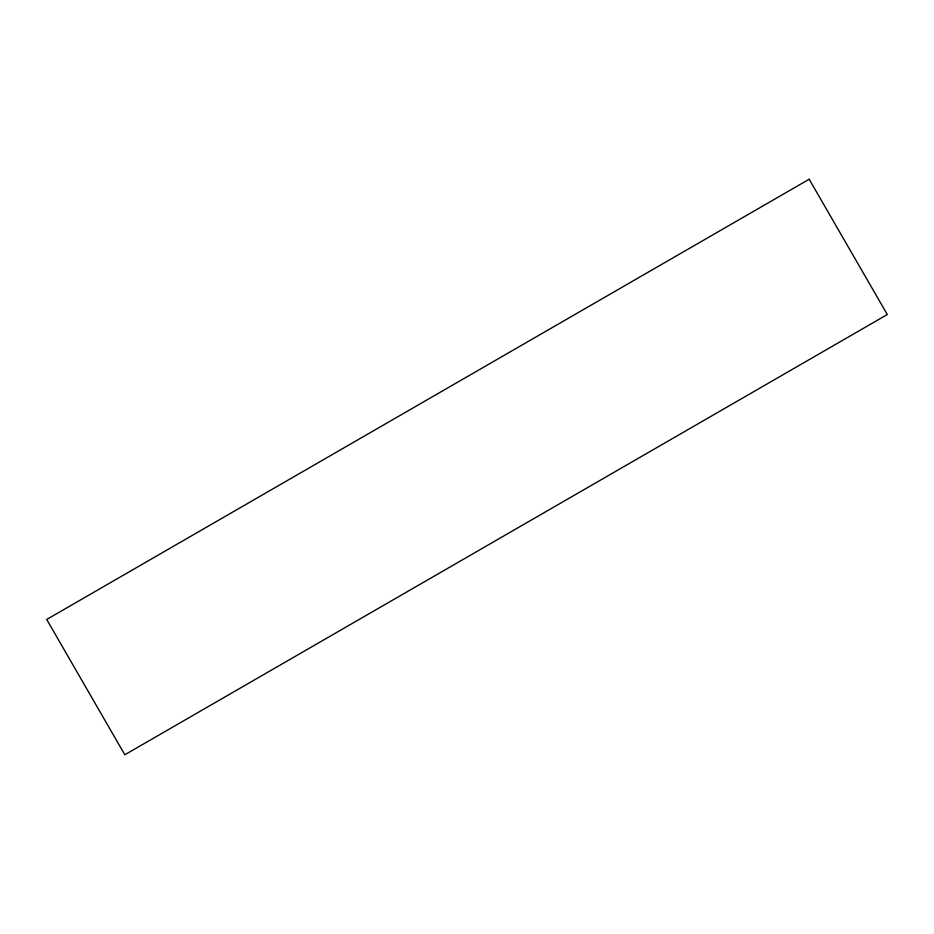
<?xml version="1.0" encoding="UTF-8"?>
<svg xmlns="http://www.w3.org/2000/svg" width="934" height="934" viewBox="0 0 934 934"><rect width="100%" height="100%" fill="white"/><g stroke="black" fill="none" stroke-linecap="round" stroke-linejoin="round"><path stroke-width="1.4" d="M809.183 179.235L46.7 619.464L124.817 754.765L887.3 314.536L809.183 179.235"/></g></svg>
